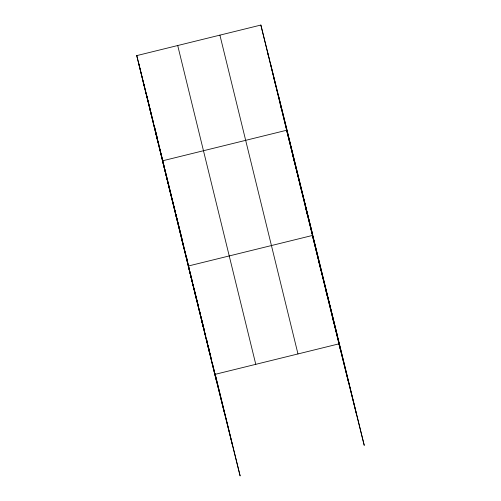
<?xml version="1.0" encoding="UTF-8"?>
<svg xmlns="http://www.w3.org/2000/svg" width="501" height="501" viewBox="0 0 501 501"><rect width="100%" height="100%" fill="white"/><g stroke="black" fill="none" stroke-linecap="round" stroke-linejoin="round"><path stroke-width="0.75" d="M136.754 55.611L260.864 25.05L286.177 126.584L364.246 445.389L338.933 343.855L214.823 374.416L136.754 55.611L151.966 116.62M267.302 51.352L268.843 57.515M273.746 77.655L275.281 83.811M280.184 103.957L281.725 110.114M311.941 231.788L286.628 130.254L162.512 160.821L176.033 215.042M293.066 156.556L294.607 162.719M299.51 182.859L301.045 189.021M305.948 209.161L307.482 215.324M337.705 336.991L312.392 235.464L188.276 266.025L204.615 331.562M319.024 262.562L320.565 268.724M325.663 289.659L327.197 295.822M332.301 316.757L333.835 322.92M152.342 118.13L153.469 122.657M154.966 128.669L154.22 125.67L156.982 136.942M155.341 130.166L157.02 136.911M143.192 81.913L144.726 88.076M149.63 108.216L151.17 114.378M156.074 134.518L157.608 140.675M176.408 216.551L181.105 235.376L177.404 220.359M182.038 239.121L181.475 236.873L182.558 241.401M182.971 242.866L183.529 245.114M186.522 257.107L187.08 259.355M168.956 187.117L170.49 193.28M175.394 213.42L176.934 219.582M181.838 239.722L183.372 245.885M207.984 345.076L209.105 349.573M210.044 353.318L210.602 355.566M194.914 293.123L196.448 299.285M201.546 320.22L203.087 326.383M208.184 347.318L209.719 353.481M214.823 374.416L240.136 475.95L215.067 373.577M278.331 95.109L356.399 413.914M270.246 62.681L348.314 381.486M260.864 25.05L340.467 350.017M219.908 35.133L297.976 353.944M177.711 45.528L255.779 364.333M157.896 140.7L159.005 145.209M159.374 146.712L160.658 151.972M160.846 152.724L163.05 161.742M163.42 163.245L164.522 167.754M164.892 169.257L165.994 173.766M166.363 175.269L167.102 178.275M167.284 179.026L170.046 190.299M170.415 191.802L171.517 196.311M171.887 197.814L173.54 204.577M173.728 205.329L175.012 210.589M175.932 214.347L177.035 218.856M182.928 242.904L184.03 247.413M184.399 248.916L188.082 263.939M188.445 265.442L189.553 269.951M189.917 271.454L192.678 282.727M193.968 287.987L195.071 292.496M195.44 293.999L198.565 306.775M199.486 310.532L200.594 315.041M200.957 316.544L202.066 321.053M202.435 322.556L204.64 331.574M207.959 345.114L211.09 357.914M212.38 363.181L213.119 366.193M213.489 367.696L214.591 372.212M214.96 373.721L232.289 444.475M146.135 93.242L152.573 119.545M152.761 120.296L159.017 145.847M159.199 146.599L184.593 250.3M184.781 251.051L204.114 330.002M204.295 330.754L224.204 412.054M138.289 61.773L216.357 380.578M205.742 336.083L204.99 333.065L205.742 336.083M207.614 343.58L206.493 339.083L207.589 343.611"/></g></svg>
